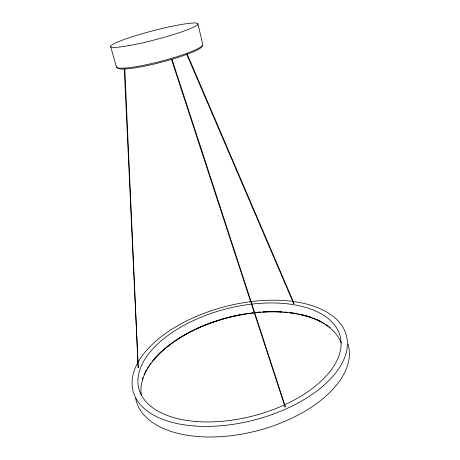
<?xml version="1.0" encoding="UTF-8"?>
<svg xmlns="http://www.w3.org/2000/svg" width="460" height="460" viewBox="0 0 460 460"><rect width="100%" height="100%" fill="white"/><g stroke="black" fill="none" stroke-linecap="round" stroke-linejoin="round"><path stroke-width="0.69" d="M293.543 303.289L293.952 303.192L293.543 303.289L186.651 54.142M171.477 59.42L285.073 406.881L285.355 406.709L171.994 59.236M284.849 406.818L285.355 406.709M124.798 68.839L138.195 367.666L124.28 68.856M138.029 367.523L138.466 367.557M187.128 53.969L293.952 303.192M110.636 46.512L116.374 66.844M197.886 23.828L202.802 44.379A44.649 5.779 -14.6 0 1 158.757 61.841A44.649 5.779 -14.6 0 1 116.489 66.228M145.504 371.484A104.017 56.534 -14.6 0 1 146.188 370.225M153.266 360.03A104.017 56.534 -14.6 0 1 155.952 356.96M156.9 355.948A104.017 56.534 -14.6 0 1 164.847 348.484M166.842 346.84A104.017 56.534 -14.6 0 1 169.424 344.816M171.017 343.626A104.017 56.534 -14.6 0 1 173.19 342.062M174.3 341.291A104.017 56.534 -14.6 0 1 175.984 340.147M177.698 339.026A104.017 56.534 -14.6 0 1 178.859 338.284M179.44 337.916A104.017 56.534 -14.6 0 1 209.748 323.19M210.364 322.966A104.017 56.534 -14.6 0 1 219.098 320.005M221.634 319.234A104.017 56.534 -14.6 0 1 225.452 318.142M226.728 317.797A104.017 56.534 -14.6 0 1 237.032 315.353M238.326 315.089A104.017 56.534 -14.6 0 1 244.162 314.013M246.106 313.697A104.017 56.534 -14.6 0 1 247.405 313.496M252.586 312.794A104.017 56.534 -14.6 0 1 254.524 312.57M257.105 312.305A104.017 56.534 -14.6 0 1 259.681 312.081M263.045 311.846A104.017 56.534 -14.6 0 1 267.346 311.644M278.605 311.667A104.017 56.534 -14.6 0 1 282.049 311.846M285.447 312.104A104.017 56.534 -14.6 0 1 287.465 312.3M290.122 312.604A104.017 56.534 -14.6 0 1 291.439 312.777M292.75 312.961A104.017 56.534 -14.6 0 1 294.693 313.266M295.975 313.484A104.017 56.534 -14.6 0 1 297.252 313.714M300.391 314.353A104.017 56.534 -14.6 0 1 303.462 315.071M304.669 315.382A104.017 56.534 -14.6 0 1 308.712 316.555M309.373 316.762A104.017 56.534 -14.6 0 1 311.322 317.417M316.319 319.355A104.017 56.534 -14.6 0 1 318.113 320.154M318.699 320.43A104.017 56.534 -14.6 0 1 320.994 321.569M329.262 326.801A104.017 56.534 -14.6 0 1 330.337 327.652M142.33 379.224A104.006 56.551 -14.6 0 1 142.997 377.315M144.032 374.785A104.006 56.551 -14.6 0 1 144.911 372.887M145.228 372.261A104.006 56.551 -14.6 0 1 146.234 370.375M146.953 369.121A104.006 56.551 -14.6 0 1 148.971 365.93M149.333 365.401A104.006 56.551 -14.6 0 1 150.845 363.296M152.047 361.727A104.006 56.551 -14.6 0 1 169.47 344.96M169.993 344.563A104.006 56.551 -14.6 0 1 226.13 318.107M226.768 317.94A104.006 56.551 -14.6 0 1 237.716 315.359M238.366 315.226A104.006 56.551 -14.6 0 1 255.852 312.576M257.14 312.449A104.006 56.551 -14.6 0 1 260.998 312.127M263.08 311.989A104.006 56.551 -14.6 0 1 282.083 311.989M284.125 312.133A104.006 56.551 -14.6 0 1 287.5 312.443M289.495 312.668A104.006 56.551 -14.6 0 1 294.728 313.409M295.372 313.519A104.006 56.551 -14.6 0 1 296.648 313.743M297.919 313.979A104.006 56.551 -14.6 0 1 299.178 314.232M299.799 314.364A104.006 56.551 -14.6 0 1 313.266 318.262M313.892 318.504A104.006 56.551 -14.6 0 1 321.586 322.017M322.69 322.621A104.006 56.551 -14.6 0 1 324.306 323.558M325.864 324.53A104.006 56.551 -14.6 0 1 328.187 326.123M348.007 344.189A109.624 59.633 -14.6 0 1 256.272 430.991A109.624 59.633 -14.6 0 1 135.665 398.314M141.306 395.232A103.448 56.218 -14.6 0 1 227.734 317.774A103.448 56.218 -14.6 0 1 341.176 343.016M202.268 45.649A43.815 5.733 -14.6 0 1 161.144 62.307A43.815 5.733 -14.6 0 1 117.461 67.695M196.351 421.515A104 55.194 -14.6 0 0 340.745 339.066A104 55.194 -14.6 0 0 181.43 326.749A104 55.194 -14.6 0 0 196.351 421.515M194.781 426.012A110.21 58.546 -14.6 0 0 346.938 338.083A110.21 58.546 -14.6 0 0 177.485 325.829A110.21 58.546 -14.6 0 0 194.781 426.012M129.95 45.436A45.08 4.617 -14.6 0 0 197.811 24.317A45.08 4.617 -14.6 0 0 135.05 35.874A45.08 4.617 -14.6 0 0 129.95 45.436"/></g></svg>
